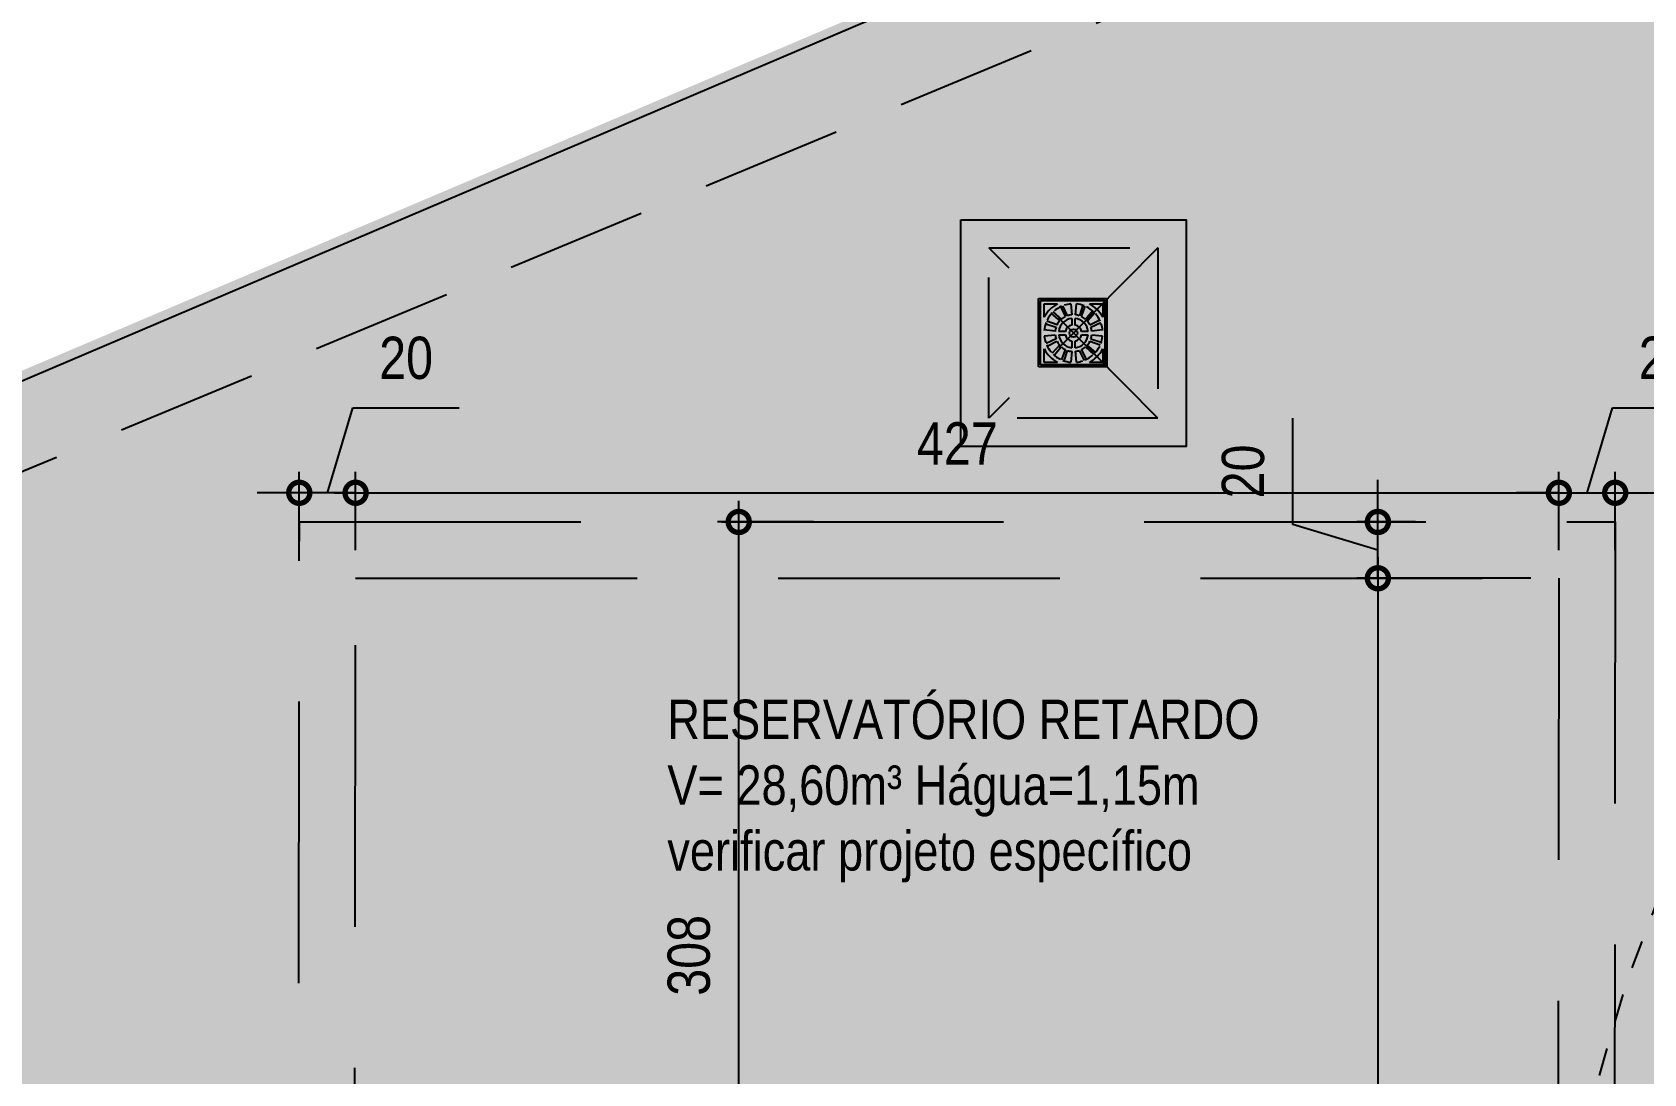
# Model space of a CAD drawing. Header units: metres. Extents: x -133 to 570, y -18 to 184.
# Drawn here: x -96.06 to -90.33, y 2.17 to 5.87 of the extents above; entities that cross this region are included whole.
import ezdxf

# ---------------------------------------------------------------- set-up
doc = ezdxf.new("R2010")
doc.units = ezdxf.units.M
doc.header["$PDMODE"] = 1
for name, pattern in [('01-DUO-1ºPAVTO GERAL$0$252-LEGENDA DOS TERREOS$0$DASHDOT', [1, 0.5, -0.25, 0, -0.25]), ('01-DUO-1ºPAVTO GERAL$0$DASHDOT', [1, 0.5, -0.25, 0, -0.25]), ('01-DUO-1ºPAVTO GERAL$0$DASHED', [0.75, 0.5, -0.25]), ('DASHEDX2', [1.5, 1, -0.5]), ('terreno + circ vert$0$DASHEDX2', [1.5, 1, -0.5])]:
    doc.linetypes.add(name, pattern=pattern)
for name, color, linetype in [('01-DUO-1ºPAVTO GERAL$0$GG-DR0001', 7, 'Continuous'), ('01-DUO-1ºPAVTO GERAL$0$GG-DR0002', 7, 'Continuous'), ('01-DUO-1ºPAVTO GERAL$0$GG-DR0008', 8, 'Continuous'), ('01-DUO-1ºPAVTO GERAL$0$GG-SA0001', 7, 'Continuous'), ('01-DUO-1ºPAVTO GERAL$0$GG-SA0003', 7, 'Continuous'), ('01-DUO-1ºPAVTO GERAL$0$GG-SA0010', 7, 'Continuous'), ('01-DUO-1ºPAVTO GERAL$0$GG-SA0201', 7, '01-DUO-1ºPAVTO GERAL$0$252-LEGENDA DOS TERREOS$0$DASHDOT'), ('1', 232, 'DASHEDX2'), ('ARQ-ALV ACAB', 4, 'Continuous'), ('ARQ-DIM', 2, 'Continuous'), ('ARQ-DIM EMBASAM', 2, 'Continuous'), ('ARQ-PRJ', 7, 'DASHEDX2'), ('ARQ-TXT EMBASAM', 2, 'Continuous'), ('terreno + circ vert$0$ARQ-AUX2', 2, 'Continuous'), ('terreno + circ vert$0$ARQ-PRJ', 7, 'terreno + circ vert$0$DASHEDX2')]:
    doc.layers.add(name, color=color, linetype=linetype)
doc.styles.add('Adesa', font='ARIALN.TTF')
doc.dimstyles.new('ADESA 1-0075', dxfattribs={"dimtxt": 0.15, "dimasz": 0.15, "dimexe": 0.075, "dimexo": 0.1, "dimgap": 0.1, "dimtad": 1, "dimdec": 1, "dimlfac": 100, "dimzin": 12, "dimtxsty": 'Adesa', "dimblk": 'DOTSMALL', "dimcen": 1, "dimdle": 0.075, "dimclrd": 1, "dimclre": 1, "dimclrt": 256, "dimazin": 3, "dimtm": 1e-09, "dimtfac": 1, "dimtdec": 1, "dimtmove": 1, "dimatfit": 0, "dimldrblk": 'DOTSMALL', "dimfxl": 0.8, "dimtvp": 2, "dimtolj": 1, "dimtzin": 0, "dimarcsym": 0})

# ---------------------------------------------------------------- blocks, each defined once
blk = doc.blocks.new('terreno + circ vert')
at = {"layer": 'terreno + circ vert$0$ARQ-AUX2'}
blk.add_lwpolyline([(-38.72043600587858, -5.02502225811013), (-98.72043600587949, -5.025022258109903), (-98.72043600587949, -6.323255291983333), (-100.1346711638012, -7.616413695870893, -0.2181844997582338), (-104.037277754295, -5.981340168956923, -0.3681427714106226), (-104.1123907751078, 0.3352347556406801, -0.1038207290672001), (-102.2921758882796, 1.997662671788315), (-101.1745815430841, 2.466689235027796), (-79.97685404330787, 11.49904392592562), (-64.68720454745062, 17.90366199962018)], format="xyb", dxfattribs=at)
at = {"layer": 'terreno + circ vert$0$ARQ-PRJ', "color": 1, "ltscale": 0.5}
blk.add_lwpolyline([(48.04193146262332, 1.390810095204596), (48.10556684566745, 7.060866666748733), (42.94495598544199, 9.481216972880429), (35.55482253403443, 12.94722366408469), (27.50609829180758, 16.89290575648461), (22.10136784097631, 19.54046642823091), (15.00166824621374, 23.01478202670564), (8.32513344446943, 26.28201731102326), (0.4895395497796926, 30.09135974458918), (-5.893161023793255, 33.23623767912063), (-12.27586158059785, 36.38111561426599), (-18.91562641064047, 39.66753700013005), (-31.59952722128401, 31.22289057278972), (-104.3834663554417, 0.8490715663271646), (-104.1402801001586, -6.025022257919364), (40.54240375701011, -6.025022258109676, 0.4109303492433259)], format="xyb", close=True, dxfattribs=at)
blk = doc.blocks.new('_DotSmall')
at = {"color": 0, "linetype": 'ByBlock', "const_width": 0.5}
blk.add_lwpolyline([(-0.0625, 0, 1), (0.0625, 0, 1)], format="xyb", close=True, dxfattribs=at)
blk = doc.blocks.new('*D332')
at = {"layer": 'ARQ-DIM', "color": 1, "lineweight": -2, "transparency": 16777216}
for p, q in [((-95.00724473254763, 4.234860843383457), (-94.91676894810016, 4.53644679154171)), ((-94.91676894810016, 4.53644679154171), (-94.5389381159037, 4.53644679154171)), ((-95.10724463626156, 4.031579974436494), (-95.10724463626156, 4.309860843383457)), ((-94.90724482883371, 4.031302433750667), (-94.90724482883371, 4.309860843383457)), ((-95.10724463626156, 4.234860843383457), (-95.25724463626156, 4.234860843383457)), ((-94.90724482883371, 4.234860843383457), (-95.10724463626156, 4.234860843383457)), ((-94.90724482883371, 4.234860843383457), (-95.10724463626156, 4.234860843383457)), ((-94.90724482883371, 4.234860843383457), (-94.7572448288337, 4.234860843383457))]:
    blk.add_line(p, q, dxfattribs=at)
at = {"layer": 'Defpoints', "color": 0, "transparency": 16777216}
for p in [(-95.10724463626156, 4.234860843383457), (-95.10724463626156, 3.931579974436494), (-94.90724482883371, 3.931302433750667)]:
    blk.add_point(p, dxfattribs=at)
at = {"layer": 'ARQ-DIM', "color": 1, "lineweight": -2, "transparency": 16777216, "xscale": 0.15, "yscale": 0.15, "zscale": 0.15}
blk.add_blockref('_DotSmall', (-95.10724463626156, 4.234860843383457), dxfattribs=at)
at = {"layer": 'ARQ-DIM', "color": 1, "lineweight": -2, "transparency": 16777216, "xscale": 0.15, "yscale": 0.15, "zscale": 0.15, "rotation": 180}
blk.add_blockref('_DotSmall', (-94.90724482883371, 4.234860843383457), dxfattribs=at)
at = {"layer": 'ARQ-DIM', "transparency": 16777216, "insert": (-94.72785353200193, 4.713032739699964), "char_height": 0.15, "attachment_point": 5, "style": 'Adesa'}
blk.add_mtext('\\A1;20', dxfattribs=at)
blk = doc.blocks.new('*D333')
at = {"layer": 'ARQ-DIM', "color": 1, "lineweight": -2, "transparency": 16777216}
for p, q in [((-94.90724482883371, 4.031302433750667), (-94.90724482883371, 4.309860843383457)), ((-90.63468361793443, 4.031302433750667), (-90.63468361793443, 4.309860843383457)), ((-94.98224482883371, 4.234860843383457), (-90.55968361793443, 4.234860843383457))]:
    blk.add_line(p, q, dxfattribs=at)
at = {"layer": 'Defpoints', "color": 0, "transparency": 16777216}
for p in [(-90.63468361793443, 4.234860843383457), (-94.90724482883371, 3.931302433750667), (-90.63468361793443, 3.931302433750667)]:
    blk.add_point(p, dxfattribs=at)
at = {"layer": 'ARQ-DIM', "color": 1, "lineweight": -2, "transparency": 16777216, "xscale": 0.15, "yscale": 0.15, "zscale": 0.15, "rotation": 180}
blk.add_blockref('_DotSmall', (-94.90724482883371, 4.234860843383457), dxfattribs=at)
at = {"layer": 'ARQ-DIM', "color": 1, "lineweight": -2, "transparency": 16777216, "xscale": 0.15, "yscale": 0.15, "zscale": 0.15}
blk.add_blockref('_DotSmall', (-90.63468361793443, 4.234860843383457), dxfattribs=at)
at = {"layer": 'ARQ-DIM', "transparency": 16777216, "insert": (-92.77096422338407, 4.410167801091506), "char_height": 0.15, "attachment_point": 5, "style": 'Adesa'}
blk.add_mtext('\\A1;427', dxfattribs=at)
blk = doc.blocks.new('*D334')
at = {"layer": 'ARQ-DIM', "color": 1, "lineweight": -2, "transparency": 16777216}
for p, q in [((-90.53468371422052, 4.234860843383457), (-90.44420792977304, 4.53644679154171)), ((-90.44420792977304, 4.53644679154171), (-90.06637709757659, 4.53644679154171)), ((-90.63468361793443, 4.031302433750667), (-90.63468361793443, 4.309860843383457)), ((-90.43468381050661, 4.031024893064839), (-90.43468381050661, 4.309860843383457)), ((-90.63468361793443, 4.234860843383457), (-90.78468361793443, 4.234860843383457)), ((-90.63468361793443, 4.234860843383457), (-90.43468381050661, 4.234860843383457)), ((-90.63468361793443, 4.234860843383457), (-90.43468381050661, 4.234860843383457)), ((-90.43468381050661, 4.234860843383457), (-90.2846838105066, 4.234860843383457))]:
    blk.add_line(p, q, dxfattribs=at)
at = {"layer": 'Defpoints', "color": 0, "transparency": 16777216}
for p in [(-90.43468381050661, 4.234860843383457), (-90.63468361793443, 3.931302433750667), (-90.43468381050661, 3.93102489306484)]:
    blk.add_point(p, dxfattribs=at)
at = {"layer": 'ARQ-DIM', "color": 1, "lineweight": -2, "transparency": 16777216, "xscale": 0.15, "yscale": 0.15, "zscale": 0.15}
blk.add_blockref('_DotSmall', (-90.63468361793443, 4.234860843383457), dxfattribs=at)
at = {"layer": 'ARQ-DIM', "color": 1, "lineweight": -2, "transparency": 16777216, "xscale": 0.15, "yscale": 0.15, "zscale": 0.15, "rotation": 180}
blk.add_blockref('_DotSmall', (-90.43468381050661, 4.234860843383457), dxfattribs=at)
at = {"layer": 'ARQ-DIM', "transparency": 16777216, "insert": (-90.25529251367482, 4.713032739699964), "char_height": 0.15, "attachment_point": 5, "style": 'Adesa'}
blk.add_mtext('\\A1;20', dxfattribs=at)
blk = doc.blocks.new('*D335')
at = {"layer": 'ARQ-DIM', "color": 1, "lineweight": -2, "transparency": 16777216}
for p, q in [((-91.2773799334716, 4.006302433750668), (-91.2773799334716, -1.983870123254815)), ((-90.73468361793445, 3.931302433750669), (-91.3523799334716, 3.931302433750668)), ((-90.71051147721857, -1.908870123254816), (-91.3523799334716, -1.908870123254816))]:
    blk.add_line(p, q, dxfattribs=at)
at = {"layer": 'Defpoints', "color": 0, "transparency": 16777216}
for p in [(-90.63468361793446, 3.931302433750669), (-91.2773799334716, -1.908870123254816), (-90.61051147721858, -1.908870123254816)]:
    blk.add_point(p, dxfattribs=at)
at = {"layer": 'ARQ-DIM', "color": 1, "lineweight": -2, "transparency": 16777216, "xscale": 0.15, "yscale": 0.15, "zscale": 0.15}
for p, rotation in [((-91.2773799334716, 3.931302433750668), 90), ((-91.2773799334716, -1.908870123254816), 270)]:
    blk.add_blockref('_DotSmall', p, dxfattribs=dict(at, rotation=rotation))
at = {"layer": 'ARQ-DIM', "transparency": 16777216, "insert": (-91.45396588162983, 1.011216155247952), "char_height": 0.15, "attachment_point": 5, "rotation": 90, "style": 'Adesa'}
blk.add_mtext('\\A1;584', dxfattribs=at)
blk = doc.blocks.new('*D339')
at = {"layer": 'ARQ-DIM', "color": 1, "lineweight": -2, "transparency": 16777216}
for p, q in [((-91.57896588162987, 4.121778218198141), (-91.57896588162987, 4.499609050394595)), ((-91.27737993347162, 4.131302433750659), (-91.27737993347162, 4.28130243375066)), ((-91.27737993347162, 4.031302433750665), (-91.57896588162987, 4.121778218198141)), ((-91.14353177570305, 4.131302433750659), (-91.35237993347162, 4.131302433750659)), ((-91.27737993347162, 3.931302433750671), (-91.27737993347162, 4.131302433750659)), ((-91.27737993347162, 3.931302433750671), (-91.27737993347162, 4.131302433750659)), ((-91.14353177570305, 3.931302433750671), (-91.35237993347162, 3.931302433750671)), ((-91.27737993347162, 3.931302433750671), (-91.27737993347162, 3.781302433750671))]:
    blk.add_line(p, q, dxfattribs=at)
at = {"layer": 'Defpoints', "color": 0, "transparency": 16777216}
for p in [(-91.27737993347162, 4.131302433750659), (-91.04353177570306, 4.131302433750659), (-91.04353177570306, 3.931302433750671)]:
    blk.add_point(p, dxfattribs=at)
at = {"layer": 'ARQ-DIM', "color": 1, "lineweight": -2, "transparency": 16777216, "xscale": 0.15, "yscale": 0.15, "zscale": 0.15}
for p, rotation in [((-91.27737993347162, 4.131302433750659), 270), ((-91.27737993347162, 3.931302433750671), 90)]:
    blk.add_blockref('_DotSmall', p, dxfattribs=dict(at, rotation=rotation))
at = {"layer": 'ARQ-DIM', "transparency": 16777216, "insert": (-91.7555518297881, 4.310693634296392), "char_height": 0.15, "attachment_point": 5, "rotation": 90, "style": 'Adesa'}
blk.add_mtext('\\A1;20', dxfattribs=at)
blk = doc.blocks.new('*D343')
at = {"layer": 'ARQ-DIM', "color": 1, "lineweight": -2, "transparency": 16777216}
for p, q in [((-93.5466894858271, 0.9782733822704995), (-93.5466894858271, 4.206302433750666)), ((-93.28100847079021, 4.131302433750665), (-93.6216894858271, 4.131302433750665)), ((-93.28100847079023, 1.0532733822705), (-93.6216894858271, 1.053273382270499))]:
    blk.add_line(p, q, dxfattribs=at)
at = {"layer": 'Defpoints', "color": 0, "transparency": 16777216}
for p in [(-93.5466894858271, 4.131302433750665), (-93.18100847079022, 4.131302433750665), (-93.18100847079023, 1.0532733822705)]:
    blk.add_point(p, dxfattribs=at)
at = {"layer": 'ARQ-DIM', "color": 1, "lineweight": -2, "transparency": 16777216, "xscale": 0.15, "yscale": 0.15, "zscale": 0.15}
for p, rotation in [((-93.5466894858271, 4.131302433750665), 90), ((-93.5466894858271, 1.053273382270499), 270)]:
    blk.add_blockref('_DotSmall', p, dxfattribs=dict(at, rotation=rotation))
at = {"layer": 'ARQ-DIM', "transparency": 16777216, "insert": (-93.72327543398534, 2.592287908010608), "char_height": 0.15, "attachment_point": 5, "rotation": 90, "style": 'Adesa'}
blk.add_mtext('\\A1;308', dxfattribs=at)
blk = doc.blocks.new('01-DUO-1ºPAVTO GERAL$0$CAP-60')
at = {"layer": '01-DUO-1ºPAVTO GERAL$0$GG-SA0003'}
blk.add_lwpolyline([(-0.3999999999999915, 0.4022875655532161), (0.3999999999999915, 0.4022875655532161), (0.3999999999999915, -0.4022875655532161), (-0.3999999999999915, -0.4022875655532161)], close=True, dxfattribs=at)
at = {"layer": '01-DUO-1ºPAVTO GERAL$0$GG-SA0010', "linetype": '01-DUO-1ºPAVTO GERAL$0$DASHED'}
blk.add_lwpolyline([(-0.2999999999999971, 0.3022875655532164), (0.2999999999999971, 0.3022875655532164), (0.2999999999999971, -0.3022875655532164), (-0.2999999999999971, -0.3022875655532164)], close=True, dxfattribs=at)
at = {"layer": '01-DUO-1ºPAVTO GERAL$0$GG-SA0201', "linetype": '01-DUO-1ºPAVTO GERAL$0$DASHDOT'}
for p, q in [((0.2999999999999971, -0.3022875655532164), (-0.2999999999999971, 0.3022875655532164)), ((0.2999999999999971, 0.3022875655532164), (-0.2999999999999971, -0.3022875655532164))]:
    blk.add_line(p, q, dxfattribs=at)
blk = doc.blocks.new('01-DUO-1ºPAVTO GERAL$0$252-LEGENDA DOS TERREOS$0$GG-RALO25x25')
at = {"layer": '01-DUO-1ºPAVTO GERAL$0$GG-DR0002'}
for p, q in [((-0.1237213969445012, -0.1219196489223838), (-0.1237163212344856, 0.1280854272876335)), ((-0.1237163212344856, 0.1280854272876335), (0.1262836792655143, 0.1280854272876335)), ((0.1262836792655143, 0.1280854272876335), (0.1262836792655143, -0.1219196489223838)), ((0.1262836792655143, -0.1219196489223838), (-0.1237213969445012, -0.1219196489223838))]:
    blk.add_line(p, q, dxfattribs=at)
at = {"layer": '01-DUO-1ºPAVTO GERAL$0$GG-DR0008'}
for p, q in [((-0.1162549928064464, -0.114453396368924), (-0.1162502202625437, 0.1206191747341738)), ((-0.1162502202625437, 0.1206191747341738), (0.1188174267120546, 0.1206191747341738)), ((0.1188174267120546, 0.1206191747341738), (0.1188174267120546, -0.114453396368924)), ((-0.1069148499882619, 0.1069151841141523), (-0.0580651278589094, 0.1069151841141523)), ((-0.1069148499882619, 0.0580657430799271), (-0.1069148499882619, 0.1069151841141523)), ((-0.0806652017119711, 0.0701705805931481), (-0.0500435430313615, 0.0444307166855222)), ((-0.0440145911649041, 0.0504099251031674), (-0.0737457667525743, 0.0774102514792921)), ((-0.0476718102151527, 0.0956983994579971), (-0.0292313059773646, 0.0601994645755085)), ((-0.0213731367453636, 0.06341635285937), (-0.0385085837757071, 0.0997390300915355)), ((-0.0097063620323572, 0.1064733379025384), (-0.0060755005833484, 0.0666448278336873)), ((0.0071151650036952, 0.0665418605938421), (0.01136735426133, 0.1063088350284588)), ((0.033959926930876, 0.1013780474800184), (0.0218977949456063, 0.0632371043046743)), ((0.0297290432171104, 0.0599552230728482), (0.0432964638049917, 0.0977558252483904)), ((0.0701705805931356, 0.0806652017119639), (0.0444307166855168, 0.0500435430313562)), ((0.0504099251031586, 0.0440145911648988), (0.0774102514792815, 0.0737457667525707)), ((0.0580651278589094, 0.1069151841141523), (0.1069148499882619, 0.1069151841141523)), ((0.1069148499882619, 0.1069151841141523), (0.1069148499882619, 0.0580657430799129)), ((-0.0666448278336838, 0.0060755005833502), (-0.1064733379025348, 0.0097063620323554)), ((-0.1013780474800149, 0.0339599269308866), (-0.0632371043046814, 0.0218977949456134)), ((-0.0599552230728624, 0.0297290432171139), (-0.097755825248401, 0.0432964638050023)), ((-0.0294497493090943, 0.0061382999943638), (-0.0536941092034658, 0.0061382999943638)), ((-0.0061382999943674, 0.0536941092034587), (-0.0061382999943674, 0.0294497493090907)), ((0.0061382999943532, 0.0294497493090907), (0.0061382999943532, 0.0536941092034587)), ((0.0536941092034444, 0.0061382999943638), (0.02944974930908, 0.0061382999943638)), ((0.09569839945799001, 0.0476718102151438), (0.0601994645755085, 0.029231305977361)), ((0.0634163528593611, 0.0213731367453565), (0.0997390300915266, 0.0385085837757107)), ((0.1064733379025348, 0.0097063620323554), (0.0666448278336838, 0.0060755005833502)), ((-0.1069148499882619, -0.1069151841141452), (-0.1069148499882619, -0.05806574307992)), ((-0.1063088350284553, -0.0113673542613353), (-0.0665418605938386, -0.0071151650036952)), ((-0.0634163528593754, -0.0213731367453494), (-0.0997390300915408, -0.0385085837757071)), ((-0.0956983994580042, -0.0476718102151367), (-0.0601994645755085, -0.0292313059773539)), ((-0.0504099251031728, -0.0440145911648935), (-0.0774102514793028, -0.0737457667525619)), ((-0.0701705805931498, -0.0806652017119604), (-0.0444307166855168, -0.0500435430313473)), ((-0.0536941092034658, -0.0061382999943567), (-0.0294497493090943, -0.0061382999943567)), ((-0.0061382999943674, -0.0294497493090872), (-0.0061382999943674, -0.053694109203448)), ((0.0061382999943532, -0.053694109203448), (0.0061382999943532, -0.0294497493090872)), ((0.02944974930908, -0.0061382999943567), (0.0536941092034444, -0.0061382999943567)), ((0.0440145911648899, -0.0504099251031603), (0.0737457667525601, -0.0774102514792833)), ((0.0806652017119569, -0.07017058059314099), (0.0500435430313473, -0.0444307166855151)), ((0.059955223072841, -0.0297290432171068), (0.0977558252483726, -0.0432964638049952)), ((0.1013780474800078, -0.0339599269308813), (0.0632371043046601, -0.0218977949456063)), ((0.0665418605938386, -0.0071151650036952), (0.1063088350284553, -0.0113673542613353)), ((0.1069148499882406, -0.0580657430799182), (0.1069148499882406, -0.1069151841141452)), ((0.1188174267120546, -0.114453396368924), (-0.1162549928064464, -0.114453396368924)), ((-0.0580651278589094, -0.1069151841141452), (-0.1069148499882619, -0.1069151841141452)), ((-0.0297290432171175, -0.059955223072841), (-0.0432964638050059, -0.0977558252483833)), ((-0.0339599269308902, -0.1013780474800078), (-0.0218977949456206, -0.0632371043046654)), ((-0.0060755005833484, -0.0666448278336802), (-0.0097063620323572, -0.1064733379025313)), ((0.01136735426133, -0.1063088350284535), (0.0071151650036952, -0.066541860593835)), ((0.0213731367453423, -0.0634163528593647), (0.0385085837757071, -0.0997390300915302)), ((0.0476718102151385, -0.09569839945799001), (0.0292313059773504, -0.0601994645755032)), ((0.1069148499882406, -0.1069151841141452), (0.0580651278589094, -0.1069151841141452))]:
    blk.add_line(p, q, dxfattribs=at)
blk.add_circle((0, 3.6e-15), 0.0147578548959298, dxfattribs=at)
for radius, start, end in [(0.1216651785328662, 118.5061745072532, 151.4934957956925), (0.1069148499882526, 136.3887531108194, 153.5199759877159), (0.1069148499882524, 113.8887531108175, 131.0199759877167), (0.0669211833750688, 116.3747021818845, 131.599987246868), (0.1069148499882522, 96.10331296023956, 108.5199759877136), (0.0669211833750687, 96.10331296023956, 109.09998724687), (0.0669211833750685, 71.37470218188767, 84.79117843700932), (0.1069148499882523, 68.88875311082275, 84.79117843700932), (0.0669211833750685, 48.87470218188814, 64.09998724686795), (0.1069148499882522, 46.38875311082193, 63.51997598771453), (0.1216651785328659, 28.50650420431311, 61.49382549275398), (0.1069148499882525, 23.88875311082193, 41.01997598771646), (0.1069148499882525, 158.8887531108197, 174.7911784370062), (0.0669211833750689, 161.3747021818865, 174.7911784370062), (0.0669211833750687, 138.874702181886, 154.0999872468679), (0.0540438348932887, 96.52172971059069, 173.4782702894059), (0.0300826604739169, 101.7737625012289, 168.2262374987764), (0.0540438348932888, 6.521729710593907, 83.47827028940928), (0.0300826604739169, 11.77376250122655, 78.22623749877084), (0.0669211833750688, 26.37470218188744, 41.59998724687062), (0.0669211833750688, 5.208821562993636, 19.09998724687012), (0.1069148499882524, 5.208821562993636, 18.5199759877159), (0.1216651785328664, 208.506504204313, 241.493825492754), (0.1069148499882528, 186.1033129602423, 198.5199759877158), (0.1069148499882528, 203.8887531108194, 221.0199759877164), (0.0669211833750689, 186.1033129602423, 199.09998724687), (0.0669211833750691, 206.3747021818874, 221.5999872468682), (0.054043834893289, 186.5217297105939, 263.4782702894093), (0.0669211833750691, 228.8747021818881, 244.099987246868), (0.0300826604739174, 191.7737625012265, 258.2262374987773), (0.0300826604739174, 281.7737625012227, 348.2262374987765), (0.054043834893289, 276.5217297105971, 353.4782702894059), (0.0669211833750689, 296.3747021818902, 311.5999872468678), (0.0669211833750688, 318.874702181886, 334.099987246868), (0.1216651785328662, 298.5061745072534, 331.4934957956866), (0.0669211833750688, 341.3747021818864, 353.8966870397575), (0.1069148499882528, 316.3887531108195, 333.5199759877187), (0.1069148499882526, 338.8887531108196, 353.8966870397575), (0.1069148499882527, 226.3887531108194, 243.5199759877143), (0.1069148499882527, 248.8887531108228, 263.8966870397604), (0.0669211833750692, 251.3747021818877, 263.8966870397538), (0.0669211833750692, 275.2088215629972, 289.0999872468702), (0.1069148499882527, 275.2088215629972, 288.5199759877139), (0.1069148499882526, 293.8887531108236, 311.0199759877188)]:
    blk.add_arc((0, 3.6e-15), radius, start, end, dxfattribs=at)
blk = doc.blocks.new('A$Cee096e9b')
at = {"layer": '01-DUO-1ºPAVTO GERAL$0$GG-DR0001', "xscale": 0.9729083725896986, "yscale": 0.9729083725896986, "zscale": 0.9729083725896986, "rotation": 90}
blk.add_blockref('01-DUO-1ºPAVTO GERAL$0$252-LEGENDA DOS TERREOS$0$GG-RALO25x25', (-92.35832099862509, 4.801965788173703), dxfattribs=at)
at = {"layer": '01-DUO-1ºPAVTO GERAL$0$GG-SA0001'}
blk.add_blockref('01-DUO-1ºPAVTO GERAL$0$CAP-60', (-92.35832099862509, 4.80196578817371), dxfattribs=at)
blk = doc.blocks.new('EST-LO-024-2S2-R00')
at = {"layer": '1'}
blk.add_arc((-4434.40959493559, -1913.140537508931), 500.423657, 113.9280130000121, 183.3829489999959, dxfattribs=at)

msp = doc.modelspace()

# ---------------------------------------------------------------- hatches: boundary and pattern name
at = {"layer": 'ARQ-DIM EMBASAM'}
h = msp.add_hatch(dxfattribs=at)
h.set_pattern_fill('AR-HBONE', color=252, scale=0.002)
h.set_pattern_definition([(67.64892052833164, (-51.57569907114256, 20.02396599173241), (-0.1106607339295437, 0.2652068663631746), [0.6096, -0.2032]), (157.6489205283316, (-51.49842605759616, 20.21189966378044), (-0.1106607339295437, 0.2652068663631746), [0.6096, -0.2032])])
edge = h.paths.add_edge_path(flags=16)
edge.add_arc((-96.73455937716994, -0.3536450390072574), 2, 0, 360)
edge = h.paths.add_edge_path()
edge.add_line((-38.14176351892934, -5.989854274922116), (-37.58553671503979, -5.989854274922457))
edge.add_arc((-38.01009493390757, -6.614275687342911), 0.7550839565884906, 55.78733116588317, 84.7814996309549)
edge.add_line((-37.94141692282074, -5.862321491736232), (-35.31414531279256, -4.189903456591672))
edge.add_line((-35.31414531279256, -4.189903456591672), (-12.86391004472011, -4.189888746537939))
edge.add_line((-12.86391004472011, -4.189888746537939), (-10.30819006835045, -5.816759818773467))
edge.add_arc((-8.748987623950182, -3.932360750202661), 2.445827490289186, 230.3947301263063, 253.1587212835318)
edge.add_line((-9.457596242991258, -6.273289185092331), (-9.457596242990803, -4.989854275024776))
edge.add_line((-9.457596242990803, -4.989854275024776), (40.54240375700942, -4.989854275024776))
edge.add_line((40.54240375700942, -4.989854275024776), (40.54240375700937, -5.98985427502455))
edge.add_arc((40.5436964051585, 1.506990671291227), 7.496845057758606, 269.9901207397062, 359.1546796040189)
edge.add_line((48.03972556073904, 1.396389049576058), (48.10556684566632, 7.096034649833861))
edge.add_line((48.10556684566632, 7.096034649833861), (45.12108722479047, 8.495769291165267))
edge.add_line((45.12108722479047, 8.495769291165267), (45.0397339726526, 1.246202720832895))
edge.add_arc((40.50552543152433, 1.528043502432281), 4.542959533235259, 270.2985720970601, 356.4431415596355, ccw=False)
edge.add_line((40.52919898701725, -3.014854348431577), (32.81041877227085, -3.014854343894498))
edge.add_line((32.81041877227085, -3.014854343894498), (8.040418772296452, -3.014734176826238))
edge.add_line((8.040418772296452, -3.014734176826238), (8.040418772266378, -3.014854327690237))
edge.add_line((8.040418772266378, -3.014854327690237), (-82.56005706963569, -3.07452643122537))
edge.add_line((-82.56005706963569, -3.07452643122537), (-86.05989458238052, 5.289167465361561))
edge.add_line((-86.05989458238052, 5.289167465361561), (-76.39953239347534, 9.323514685914617))
edge.add_line((-76.39953239347534, 9.323514685914617), (-76.6514111141269, 9.939773207217147))
edge.add_line((-76.6514111141269, 9.939773207217147), (-70.21062500599123, 12.60432570488629))
edge.add_line((-70.21062500599123, 12.60432570488629), (-69.96628560478052, 12.02976031542639))
edge.add_line((-69.96628560478052, 12.02976031542639), (-68.46620323297952, 12.65232384603835))
edge.add_line((-68.46620323297952, 12.65232384603835), (-68.71537920610103, 13.25041046496963))
edge.add_line((-68.71537920610103, 13.25041046496963), (-62.18535670973817, 15.92203154460844))
edge.add_line((-62.18535670973817, 15.92203154460844), (-61.05627799445364, 16.37374234158778))
edge.add_line((-61.05627799445364, 16.37374234158778), (-53.56179265089061, 19.5604979283376))
edge.add_line((-53.56179265089061, 19.5604979283376), (-53.54962438249697, 19.53556043205577))
edge.add_line((-53.54962438249697, 19.53556043205577), (-48.07847739050023, 21.82737416355616))
edge.add_line((-48.07847739050023, 21.82737416355616), (-47.8665334806908, 21.91538880835527))
edge.add_line((-47.8665334806908, 21.91538880835527), (-37.53268484184411, 26.17692130625584))
edge.add_line((-37.53268484184411, 26.17692130625584), (-37.0787466891116, 25.12504436046456))
edge.add_line((-37.0787466891116, 25.12504436046456), (-29.46936134893485, 28.30050099773175))
edge.add_line((-29.46936134893485, 28.30050099773175), (-29.7985575188311, 29.08935400289686))
edge.add_line((-29.7985575188311, 29.08935400289686), (-29.60069463360423, 29.17146839127108))
edge.add_line((-29.60069463360423, 29.17146839127108), (-26.6252863117081, 34.06291211598219))
edge.add_line((-26.6252863117081, 34.06291211598219), (-26.77933153927143, 34.43205151384544))
edge.add_line((-26.77933153927143, 34.43205151384544), (-30.82072461044731, 31.77910004995849))
edge.add_arc((-38.14345157885827, 39.46271529770584), 10.61415439539621, 286.88313082390283, 313.6223564632671, ccw=False)
edge.add_line((-35.06088383463543, 29.30604017089463), (-34.74262570545943, 28.35803607638147))
edge.add_line((-34.74262570545943, 28.35803607638147), (-47.26038055723029, 24.28040795991908))
edge.add_line((-47.26038055723029, 24.28040795991908), (-58.05681987459957, 19.67918341265361))
edge.add_line((-58.05681987459957, 19.67918341265361), (-58.42543050923041, 20.56086243830507))
edge.add_line((-58.42543050923041, 20.56086243830507), (-63.27459958460167, 18.53055020804729))
edge.add_line((-63.27459958460167, 18.53055020804729), (-62.89034144318771, 17.61778764971834))
edge.add_line((-62.89034144318771, 17.61778764971834), (-86.88602649588915, 7.524332317725772))
edge.add_line((-86.88602649588915, 7.524332317725772), (-87.25489144161884, 8.424534125524794))
edge.add_line((-87.25489144161884, 8.424534125524794), (-102.2921758882806, 2.032830654873435))
edge.add_arc((-99.98283197827028, -2.652588631283071), 5.223621653775172, 116.2377112766239, 219.088294541644)
edge.add_arc((-100.3016626606904, -2.504899257195656), 5.079092389119518, 222.6514726551337, 271.8841225702869)
edge.add_line((-100.1346711638016, -7.58124571278541), (-98.72043600588131, -6.282245079312041))
edge.add_line((-98.72043600588131, -6.282245079312041), (-98.7204360058804, -4.989854275024776))
edge.add_line((-98.7204360058804, -4.989854275024776), (-38.72043600587949, -4.989854275025003))
edge.add_line((-38.72043600587949, -4.989854275025003), (-38.72043600587949, -6.358214477926616))
edge.add_line((-38.72043600587949, -6.358214477926616), (-38.14176351892934, -5.989854274922116))

# ---------------------------------------------------------------- linework, layer by layer
at = {"layer": 'ARQ-PRJ'}
msp.add_lwpolyline([(-95.1175668097653, -3.506726617729504), (-95.10696748045302, 4.13130243375067), (-90.43440588440902, 4.131302433750656), (-90.44500521372129, -3.506726617729519), (-95.1175668097653, -3.506726617729504)], dxfattribs=at)
msp.add_lwpolyline([(-94.91728907623988, -3.306726617729516), (-94.90724482883371, 3.931302433750667), (-90.63468361793443, 3.931302433750667), (-90.64472786534058, -3.306726617729516)], close=True, dxfattribs=at)

# ---------------------------------------------------------------- block references
msp.add_blockref('A$Cee096e9b', (0, 0))
at = {"linetype": 'Continuous', "xscale": 0.01, "yscale": 0.01, "zscale": 0.01}
msp.add_blockref('EST-LO-024-2S2-R00', (-41.30487320737592, 20.04113430097823), dxfattribs=at)
at = {"layer": 'ARQ-ALV ACAB'}
for p in [(0, 0), (-2.168404344971009e-19, 0, 4.318356323902826e-06)]:
    msp.add_blockref('terreno + circ vert', p, dxfattribs=at)

# ---------------------------------------------------------------- texts
at = {"layer": 'ARQ-TXT EMBASAM', "insert": (-93.80033403783102, 3.500368276352484, -0.03533004728120853), "char_height": 0.14, "width": 3.106237811446817, "attachment_point": 1, "style": 'Adesa'}
msp.add_mtext('RESERVATÓRIO RETARDO\\PV= 28,60m³ Hágua=1,15m\\Pverificar projeto específico', dxfattribs=at)

# ---------------------------------------------------------------- dimensions: what is measured, and where the dimension line sits
at = {"layer": 'ARQ-DIM'}
for base, p1, p2, picture, middle in [((-95.10724463626156, 4.234860843383457), (-94.90724482883371, 3.931302433750667), (-95.10724463626156, 3.931579974436494), '*D332', (-94.81676894810016, 4.713032739699964)), ((-90.43468381050661, 4.234860843383457), (-90.63468361793443, 3.931302433750667), (-90.43468381050661, 3.93102489306484), '*D334', (-90.34420792977305, 4.713032739699964))]:
    dim = msp.add_linear_dim(base=base, p1=p1, p2=p2, dimstyle='ADESA 1-0075', dxfattribs=at)
    dim.commit()
    dim.dimension.update_dxf_attribs({"geometry": picture, "text_midpoint": middle})
dim = msp.add_linear_dim(base=(-90.63468361793443, 4.234860843383457), p1=(-94.90724482883371, 3.931302433750667), p2=(-90.63468361793443, 3.931302433750667), dimstyle='ADESA 1-0075', override={"dimdec": 0}, dxfattribs=at)
dim.commit()
dim.dimension.update_dxf_attribs({"geometry": '*D333', "text_midpoint": (-92.77096422338407, 4.410167801091506)})
for base, p1, p2, picture, middle in [((-91.27737993347162, 4.131302433750659), (-91.04353177570303, 3.931302433750669), (-91.04353177570303, 4.131302433750657), '*D339', (-91.7555518297881, 4.221778218198166)), ((-91.2773799334716, -1.908870123254816), (-90.63468361793443, 3.931302433750667), (-90.61051147721855, -1.908870123254815), '*D335', (-91.45396588162983, 1.011216155247952))]:
    dim = msp.add_linear_dim(base=base, p1=p1, p2=p2, angle=90, dimstyle='ADESA 1-0075', dxfattribs=at)
    dim.commit()
    dim.dimension.update_dxf_attribs({"geometry": picture, "text_midpoint": middle})
dim = msp.add_linear_dim(base=(-93.5466894858271, 4.131302433750665), p1=(-93.1810084707902, 1.053273382270499), p2=(-93.18100847079019, 4.131302433750664), angle=90, dimstyle='ADESA 1-0075', override={"dimdec": 0}, dxfattribs=at)
dim.commit()
dim.dimension.update_dxf_attribs({"geometry": '*D343', "text_midpoint": (-93.72327543398534, 2.592287908010608)})

doc.saveas('drawing.dxf')
